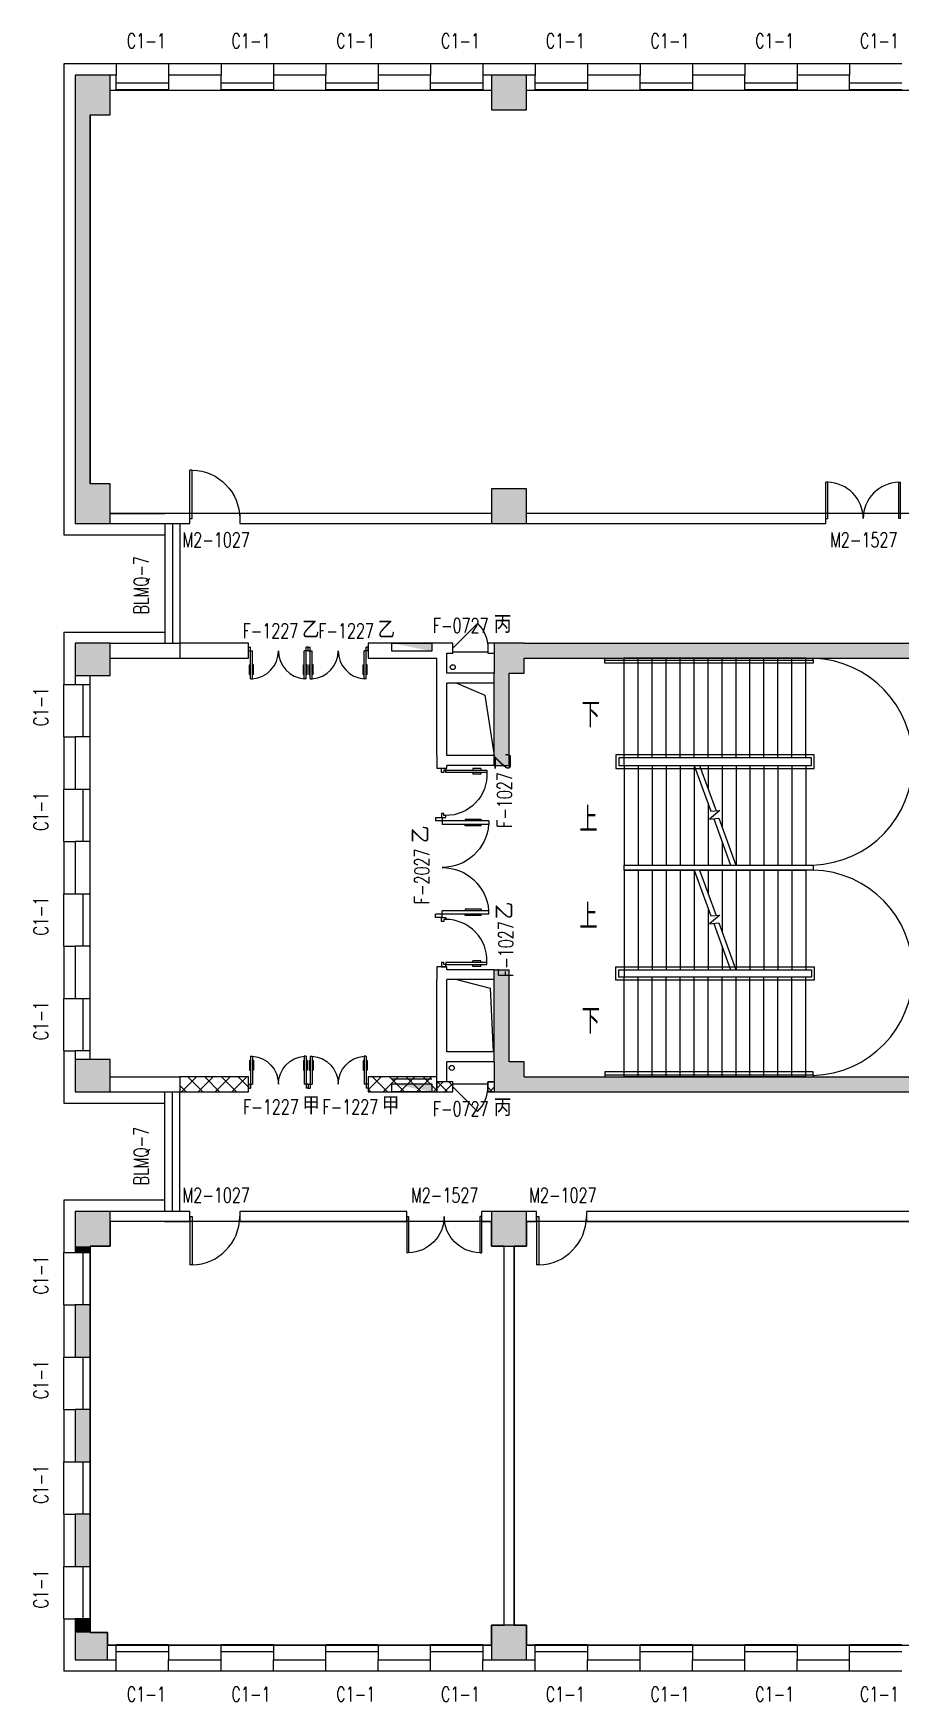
# Model space of a CAD drawing. Extents: x 1616214 to 1692011, y 310267 to 413040.
# Drawn here: x 1616239 to 1633625, y 379567 to 413040 of the extents above; entities that cross this region are included whole.
import ezdxf

# ---------------------------------------------------------------- set-up
doc = ezdxf.new("R2010")
doc.units = 0
doc.header["$LTSCALE"] = 1000
doc.header["$MEASUREMENT"] = 0
for name, color, linetype in [('body', 30, 'Continuous'), ('RM', 4, 'Continuous'), ('消防', 222, 'Continuous')]:
    doc.layers.add(name, color=color, linetype=linetype)
doc.layers.get('0').freeze()
doc.styles.add('_TCH_DIM', font='SIMPLEX', dxfattribs={"bigfont": 'GBCBIG'})
doc.styles.add('_TCH_WINDOW', font='txt.shx', dxfattribs={"height": 3.5, "bigfont": 'hztxt.shx'})

# ---------------------------------------------------------------- blocks, each defined once
blk = doc.blocks.new('cde')
at = {"layer": '消防'}
blk.add_hatch(color=256, dxfattribs=at).paths.add_polyline_path([(-873427, -271674), (-874227, -271674), (-873427, -271834)])
blk.add_lwpolyline([(-874227, -271674), (-873427, -271674), (-873427, -271834), (-874227, -271834)], close=True, dxfattribs=at)
blk = doc.blocks.new('$WINLIB2D$00000004')
for p, q in [((-0.5, 0.5), (0.5, 0.5)), ((-0.5, 0.241), (0.5, 0.241)), ((-0.5, -0.5), (0.5, -0.5))]:
    blk.add_line(p, q)
blk = doc.blocks.new('$DorLib2D$00000001')
for p, q in [((0.45, 0.975), (0.5, 0.975)), ((0.45, 0), (0.45, 0.975)), ((0.5, 0), (0.5, 0.975)), ((0.5, 0), (0.45, 0))]:
    blk.add_line(p, q)
at = {"lineweight": 13}
blk.add_arc((0.475, 0), 0.975, 91.4693, 180, dxfattribs=at)
blk = doc.blocks.new('$DorLib2D$00000002')
for p, q in [((-0.5, 0), (-0.5, 0.4875)), ((-0.475, 0.4875), (-0.5, 0.4875)), ((-0.475, 0), (-0.475, 0.4875)), ((0.475, 0), (0.475, 0.4875)), ((0.475, 0.4875), (0.5, 0.4875)), ((0.5, 0), (0.5, 0.4875)), ((-0.5, 0), (-0.475, 0)), ((0.5, 0), (0.475, 0))]:
    blk.add_line(p, q)
at = {"lineweight": 13}
for centre, start, end in [((-0.4875, 0), 0, 88.53072), ((0.4875, 0), 91.46928, 180)]:
    blk.add_arc(centre, 0.4875, start, end, dxfattribs=at)
blk = doc.blocks.new('$DorLib2D$00000011')
at = {"lineweight": 13}
for p, q in [((-0.483, 0.396), (-0.483, 0.235)), ((-0.417, 0.396), (-0.417, 0.235)), ((0.417, 0.396), (0.417, 0.235)), ((0.483, 0.396), (0.483, 0.235))]:
    blk.add_line(p, q, dxfattribs=at)
for p, q in [((-0.483, 0.396), (-0.467, 0.396)), ((-0.467, 0.471), (-0.467, -0.062)), ((-0.467, 0.471), (-0.433, 0.471)), ((-0.433, 0.471), (-0.433, 0.004)), ((-0.417, 0.396), (-0.433, 0.396)), ((0.417, 0.396), (0.433, 0.396)), ((0.433, 0.471), (0.433, 0.004)), ((0.467, 0.471), (0.433, 0.471)), ((0.467, 0.471), (0.467, -0.062)), ((0.483, 0.396), (0.467, 0.396)), ((-0.483, 0.235), (-0.467, 0.235)), ((-0.417, 0.235), (-0.433, 0.235)), ((0.417, 0.235), (0.433, 0.235)), ((0.483, 0.235), (0.467, 0.235)), ((-0.5, 0.004), (-0.433, 0.004)), ((-0.5, 0.004), (-0.5, -0.062)), ((0.5, 0.004), (0.433, 0.004)), ((0.5, 0.004), (0.5, -0.062)), ((-0.5, -0.062), (-0.467, -0.062)), ((0.5, -0.062), (0.467, -0.062))]:
    blk.add_line(p, q)
for centre, start, end in [((-0.467, 0.004), 0, 85.904), ((0.467, 0.004), 94.096, 180)]:
    blk.add_arc(centre, 0.467, start, end, dxfattribs=at)
blk = doc.blocks.new('$DorLib2D$00000009')
at = {"lineweight": 13}
for p, q in [((0.378, 0.782), (0.378, 0.624)), ((0.489, 0.782), (0.489, 0.624))]:
    blk.add_line(p, q, dxfattribs=at)
for p, q in [((0.413, 0.782), (0.378, 0.782)), ((0.413, 0.905), (0.413, 0.081)), ((0.454, 0.905), (0.413, 0.905)), ((0.454, 0.081), (0.454, 0.905)), ((0.489, 0.782), (0.454, 0.782)), ((0.413, 0.624), (0.378, 0.624)), ((0.489, 0.624), (0.454, 0.624)), ((-0.494, 0.081), (-0.453, 0.081)), ((-0.494, -0.002), (-0.494, 0.081)), ((-0.453, 0.081), (-0.453, 0.039)), ((-0.453, 0.039), (-0.412, 0.039)), ((-0.412, 0.039), (-0.412, -0.002)), ((0.413, 0.081), (0.454, 0.081)), ((0.454, 0.039), (0.413, 0.039)), ((0.413, 0.039), (0.413, -0.002)), ((0.495, 0.081), (0.454, 0.081)), ((0.454, 0.081), (0.454, 0.039)), ((0.495, -0.002), (0.495, 0.081)), ((-0.494, -0.002), (-0.494, -0.002)), ((-0.412, -0.002), (-0.494, -0.002)), ((0.413, -0.002), (0.495, -0.002)), ((0.495, -0.002), (0.495, -0.002))]:
    blk.add_line(p, q)
blk.add_arc((0.372, 0.082), 0.825, 87.134, 180.0717, dxfattribs=at)
blk = doc.blocks.new('$DorLib2D$00000114')
at = {"color": 0}
blk.add_line((0.5, 0), (-0.207, 0.707), dxfattribs=at)
blk.add_arc((0.5, 0), 1, 135, 180, dxfattribs=at)

msp = doc.modelspace()

# ---------------------------------------------------------------- hatches: boundary and pattern name
at = {"layer": 'body'}
for points in [[(1617075, 411403), (1617775, 411403), (1617775, 412203), (1617075, 412203)], [(1625425, 411503), (1626125, 411503), (1626125, 412203), (1625425, 412203)], [(1617075, 404003), (1617375, 404003), (1617375, 411403), (1617075, 411403)], [(1617075, 403203), (1617775, 403203), (1617775, 404003), (1617075, 404003)], [(1625425, 403203), (1626125, 403203), (1626125, 403903), (1625425, 403903)], [(1617075, 400153), (1617775, 400153), (1617775, 400803), (1617075, 400803)], [(1625475, 400203), (1626075, 400203), (1626075, 400803), (1625475, 400803)], [(1626075, 400803), (1626075, 400503), (1633875, 400503), (1633875, 400803)], [(1625775, 400203), (1625475, 400203), (1625475, 398353), (1625775, 398353)], [(1625475, 392403), (1625775, 392403), (1625775, 394253), (1625475, 394253)], [(1617075, 391803), (1617775, 391803), (1617775, 392453), (1617075, 392453)], [(1625475, 391803), (1626075, 391803), (1626075, 392403), (1625475, 392403)], [(1626075, 392103), (1626075, 391803), (1633875, 391803), (1633875, 392103)], [(1617075, 388703), (1617775, 388703), (1617775, 389403), (1617075, 389403)], [(1625425, 388703), (1626125, 388703), (1626125, 389403), (1625425, 389403)], [(1617375, 388703), (1617075, 388703), (1617075, 388578), (1617375, 388578)], [(1617075, 387528), (1617075, 386478), (1617375, 386478), (1617375, 387528)], [(1617075, 385428), (1617075, 384378), (1617375, 384378), (1617375, 385428)], [(1617075, 383328), (1617075, 382278), (1617375, 382278), (1617375, 383328)], [(1617075, 380953), (1617375, 380953), (1617375, 381228), (1617075, 381228)], [(1617075, 380403), (1617725, 380403), (1617725, 380953), (1617075, 380953)], [(1625425, 380403), (1626125, 380403), (1626125, 381103), (1625425, 381103)]]:
    msp.add_hatch(color=256, dxfattribs=at).paths.add_polyline_path(points)
h = msp.add_hatch(dxfattribs=at)
h.set_pattern_fill('ANSI37', color=256, scale=150, style=0)
h.set_pattern_definition([(45, (618235.35, -54526.44), (-168.3798, 168.3798), []), (135, (618235.35, -54526.44), (-168.3798, -168.3798), [])])
h.paths.add_polyline_path([(1620550, 392103), (1619175, 392103), (1619175, 391803), (1620550, 391803)])
h.paths.add_polyline_path([(1624325, 392103), (1622950, 392103), (1622950, 391803), (1624325, 391803)])

# ---------------------------------------------------------------- linework, layer by layer
for p, q in [((1617900, 412428), (1616850, 412428)), ((1616850, 412428), (1616850, 402978)), ((1617900, 412428), (1617900, 412203)), ((1620000, 412428), (1618950, 412428)), ((1618950, 412428), (1618950, 412203)), ((1620000, 412428), (1620000, 412203)), ((1622100, 412428), (1621050, 412428)), ((1621050, 412428), (1621050, 412203)), ((1622100, 412428), (1622100, 412203)), ((1624200, 412428), (1623150, 412428)), ((1623150, 412428), (1623150, 412203)), ((1624200, 412428), (1624200, 412203)), ((1625775, 412428), (1625250, 412428)), ((1625250, 412428), (1625250, 412203)), ((1626300, 412428), (1625775, 412428)), ((1626300, 412428), (1626300, 412203)), ((1628400, 412428), (1627350, 412428)), ((1627350, 412428), (1627350, 412203)), ((1628400, 412428), (1628400, 412203)), ((1630500, 412428), (1629450, 412428)), ((1629450, 412428), (1629450, 412203)), ((1630500, 412428), (1630500, 412203)), ((1632600, 412428), (1631550, 412428)), ((1631550, 412428), (1631550, 412203)), ((1632600, 412428), (1632600, 412203)), ((1617775, 412203), (1617075, 412203)), ((1617075, 412203), (1617075, 411403)), ((1617900, 412203), (1617775, 412203)), ((1617775, 411403), (1617775, 412203)), ((1617900, 411903), (1617900, 412203)), ((1620000, 412203), (1618950, 412203)), ((1618950, 412203), (1618950, 411903)), ((1620000, 411903), (1620000, 412203)), ((1622100, 412203), (1621050, 412203)), ((1621050, 412203), (1621050, 411903)), ((1622100, 411903), (1622100, 412203)), ((1624200, 412203), (1623150, 412203)), ((1623150, 412203), (1623150, 411903)), ((1624200, 411903), (1624200, 412203)), ((1625425, 412203), (1625250, 412203)), ((1625250, 412203), (1625250, 411903)), ((1626125, 412203), (1625425, 412203)), ((1625425, 412203), (1625425, 411503)), ((1626300, 412203), (1626125, 412203)), ((1626125, 411503), (1626125, 412203)), ((1626300, 411903), (1626300, 412203)), ((1628400, 412203), (1627350, 412203)), ((1627350, 412203), (1627350, 411903)), ((1628400, 411903), (1628400, 412203)), ((1630500, 412203), (1629450, 412203)), ((1629450, 412203), (1629450, 411903)), ((1630500, 411903), (1630500, 412203)), ((1632600, 412203), (1631550, 412203)), ((1631550, 412203), (1631550, 411903)), ((1632600, 411903), (1632600, 412203)), ((1617775, 411903), (1617900, 411903)), ((1618950, 411903), (1620000, 411903)), ((1621050, 411903), (1622100, 411903)), ((1623150, 411903), (1624200, 411903)), ((1625250, 411903), (1625425, 411903)), ((1626125, 411903), (1626300, 411903)), ((1627350, 411903), (1628400, 411903)), ((1629450, 411903), (1630500, 411903)), ((1631550, 411903), (1632600, 411903)), ((1617075, 411403), (1617075, 404003)), ((1617375, 411403), (1617375, 404003)), ((1617375, 411403), (1617775, 411403)), ((1625425, 411503), (1626125, 411503)), ((1617075, 404003), (1617075, 403203)), ((1617775, 404003), (1617375, 404003)), ((1617775, 403203), (1617775, 404003)), ((1626125, 403903), (1625425, 403903)), ((1625425, 403903), (1625425, 403203)), ((1626125, 403203), (1626125, 403903)), ((1617775, 403403), (1618875, 403403)), ((1619375, 403403), (1618875, 403403)), ((1619375, 403203), (1619375, 403403)), ((1625425, 403403), (1620375, 403403)), ((1620375, 403403), (1620375, 403203)), ((1632125, 403403), (1626125, 403403)), ((1632125, 403203), (1632125, 403403)), ((1617075, 403203), (1617775, 403203)), ((1617775, 403203), (1618875, 403203)), ((1618875, 403203), (1618875, 400803)), ((1618875, 403203), (1619375, 403203)), ((1619025, 403203), (1619025, 400803)), ((1619175, 403203), (1619175, 400803)), ((1620375, 403203), (1625425, 403203)), ((1625425, 403203), (1626125, 403203)), ((1626125, 403203), (1632125, 403203)), ((1616850, 402978), (1618875, 402978)), ((1616850, 401028), (1616850, 399978)), ((1616850, 401028), (1618875, 401028)), ((1617775, 400803), (1617075, 400803)), ((1617075, 400803), (1617075, 400153)), ((1617775, 400803), (1619175, 400803)), ((1617775, 400153), (1617775, 400803)), ((1619175, 400803), (1619175, 400503)), ((1620550, 400803), (1619175, 400803)), ((1619175, 400803), (1619175, 400503)), ((1620550, 400503), (1620550, 400803)), ((1624425, 400803), (1622950, 400803)), ((1622950, 400803), (1622950, 400503)), ((1624650, 400803), (1624425, 400803)), ((1624650, 400603), (1624650, 400803)), ((1625475, 400803), (1625350, 400803)), ((1625350, 400803), (1625350, 400603)), ((1626075, 400803), (1625475, 400803)), ((1625475, 400803), (1625475, 400203)), ((1626075, 400803), (1633875, 400803)), ((1617775, 400503), (1619175, 400503)), ((1619175, 400503), (1620550, 400503)), ((1622950, 400503), (1624325, 400503)), ((1624325, 400203), (1624325, 400503)), ((1624525, 400603), (1624650, 400603)), ((1624525, 400203), (1624525, 400603)), ((1624650, 400633), (1625350, 400633)), ((1625350, 400603), (1625475, 400603)), ((1626075, 400503), (1633875, 400503)), ((1626075, 400203), (1626075, 400503)), ((1627875, 400503), (1633875, 400503)), ((1627875, 400503), (1633875, 400503)), ((1631725, 400503), (1628085, 400503)), ((1628085, 398503), (1628085, 400503)), ((1628365, 398503), (1628365, 400503)), ((1628645, 398503), (1628645, 400503)), ((1628925, 398503), (1628925, 400503)), ((1629205, 398503), (1629205, 400503)), ((1629485, 398503), (1629485, 400503)), ((1629765, 398503), (1629765, 400503)), ((1630045, 398503), (1630045, 400503)), ((1630325, 398503), (1630325, 400503)), ((1630605, 398503), (1630605, 400503)), ((1630885, 398503), (1630885, 400503)), ((1631165, 398503), (1631165, 400503)), ((1631445, 398503), (1631445, 400503)), ((1631725, 398503), (1631725, 400503)), ((1617075, 400153), (1617075, 399978)), ((1617075, 400153), (1617775, 400153)), ((1617375, 399978), (1617375, 400153)), ((1624325, 398553), (1624325, 400203)), ((1625475, 400203), (1624525, 400203)), ((1625475, 400003), (1624525, 400003)), ((1624525, 398553), (1624525, 400003)), ((1625475, 398353), (1625475, 400203)), ((1625775, 398353), (1625775, 400203)), ((1625775, 400203), (1626075, 400203)), ((1616850, 399978), (1617075, 399978)), ((1617075, 399978), (1617375, 399978)), ((1616850, 398928), (1616850, 397878)), ((1616850, 398928), (1617075, 398928)), ((1617075, 398928), (1617075, 397878)), ((1617375, 398928), (1617075, 398928)), ((1617375, 397878), (1617375, 398928)), ((1624325, 398553), (1624325, 398299)), ((1625475, 398553), (1624525, 398553)), ((1625475, 398353), (1624525, 398353)), ((1624525, 398299), (1624525, 398353)), ((1625475, 398353), (1625775, 398353)), ((1627915, 398563), (1627915, 398293)), ((1631895, 398563), (1627915, 398563)), ((1627975, 398503), (1627975, 398353)), ((1631835, 398503), (1627975, 398503)), ((1627975, 398353), (1631835, 398353)), ((1628085, 398353), (1628085, 398503)), ((1631725, 398503), (1628085, 398503)), ((1628085, 398353), (1629488, 398353)), ((1628085, 398353), (1628085, 396353)), ((1628365, 398353), (1628365, 396353)), ((1628645, 398353), (1628645, 396353)), ((1628925, 398353), (1628925, 396353)), ((1629205, 398353), (1629205, 396353)), ((1629485, 398353), (1629485, 396353)), ((1629488, 398353), (1629822, 397433)), ((1629594, 398353), (1631725, 398353)), ((1629594, 398353), (1629926, 397442)), ((1629765, 398353), (1629765, 397884)), ((1630045, 398353), (1630045, 397115)), ((1630325, 398353), (1630325, 396353)), ((1630605, 398353), (1630605, 396353)), ((1630885, 398353), (1630885, 396353)), ((1631165, 398353), (1631165, 396353)), ((1631445, 398353), (1631445, 396353)), ((1631725, 398353), (1631725, 396353)), ((1631835, 398353), (1631835, 398503)), ((1631895, 398293), (1631895, 398563)), ((1624325, 398299), (1624525, 398299)), ((1627915, 398293), (1631895, 398293)), ((1616850, 397878), (1617075, 397878)), ((1617075, 397878), (1617375, 397878)), ((1629765, 397592), (1629765, 396353)), ((1630000, 397449), (1629794, 397276)), ((1629822, 397433), (1630000, 397449)), ((1629794, 397276), (1629980, 397292)), ((1629877, 397283), (1630216, 396353)), ((1629980, 397292), (1630322, 396353)), ((1616850, 396828), (1616850, 395778)), ((1616850, 396828), (1617075, 396828)), ((1617075, 396828), (1617075, 395778)), ((1617375, 396828), (1617075, 396828)), ((1617375, 395778), (1617375, 396828)), ((1630045, 396823), (1630045, 396353)), ((1628085, 396353), (1630216, 396353)), ((1630322, 396353), (1631725, 396353)), ((1628085, 396253), (1629488, 396253)), ((1628085, 396253), (1628085, 394253)), ((1628365, 396253), (1628365, 394253)), ((1628645, 396253), (1628645, 394253)), ((1628925, 396253), (1628925, 394253)), ((1629205, 396253), (1629205, 394253)), ((1629485, 396253), (1629485, 394253)), ((1629488, 396253), (1629822, 395333)), ((1629594, 396253), (1631725, 396253)), ((1629594, 396253), (1629926, 395342)), ((1629765, 396253), (1629765, 395784)), ((1630045, 396253), (1630045, 395015)), ((1630325, 396253), (1630325, 394253)), ((1630605, 396253), (1630605, 394253)), ((1630885, 396253), (1630885, 394253)), ((1631165, 396253), (1631165, 394253)), ((1631445, 396253), (1631445, 394253)), ((1631725, 396253), (1631725, 394253)), ((1616850, 395778), (1617075, 395778)), ((1617075, 395778), (1617375, 395778)), ((1629765, 395492), (1629765, 394253)), ((1630000, 395349), (1629794, 395176)), ((1629822, 395333), (1630000, 395349)), ((1629794, 395176), (1629980, 395192)), ((1629877, 395183), (1630216, 394253)), ((1629980, 395192), (1630322, 394253)), ((1616850, 394728), (1616850, 393678)), ((1616850, 394728), (1617075, 394728)), ((1617075, 394728), (1617075, 393678)), ((1617375, 394728), (1617075, 394728)), ((1617375, 393678), (1617375, 394728)), ((1630045, 394723), (1630045, 394253)), ((1624525, 394308), (1624325, 394308)), ((1624325, 394308), (1624325, 394053)), ((1624525, 394253), (1624525, 394308)), ((1627915, 394043), (1627915, 394313)), ((1627915, 394313), (1631895, 394313)), ((1631895, 394313), (1631895, 394043)), ((1624325, 392403), (1624325, 394053)), ((1625475, 394253), (1624525, 394253)), ((1625475, 394053), (1624525, 394053)), ((1624525, 392603), (1624525, 394053)), ((1625475, 392403), (1625475, 394253)), ((1625475, 394253), (1625775, 394253)), ((1625775, 392403), (1625775, 394253)), ((1631895, 394043), (1627915, 394043)), ((1627975, 394103), (1627975, 394253)), ((1627975, 394253), (1631835, 394253)), ((1631835, 394103), (1627975, 394103)), ((1628085, 394253), (1628085, 394103)), ((1628085, 394253), (1630216, 394253)), ((1631725, 394103), (1628085, 394103)), ((1628085, 392103), (1628085, 394103)), ((1628365, 392103), (1628365, 394103)), ((1628645, 392103), (1628645, 394103)), ((1628925, 392103), (1628925, 394103)), ((1629205, 392103), (1629205, 394103)), ((1629485, 392103), (1629485, 394103)), ((1629765, 392103), (1629765, 394103)), ((1630045, 392103), (1630045, 394103)), ((1630322, 394253), (1631725, 394253)), ((1630325, 392103), (1630325, 394103)), ((1630605, 392103), (1630605, 394103)), ((1630885, 392103), (1630885, 394103)), ((1631165, 392103), (1631165, 394103)), ((1631445, 392103), (1631445, 394103)), ((1631725, 392103), (1631725, 394103)), ((1631835, 394253), (1631835, 394103)), ((1616850, 393678), (1617075, 393678)), ((1617075, 393678), (1617375, 393678)), ((1616850, 392628), (1616850, 391578)), ((1616850, 392628), (1617075, 392628)), ((1617375, 392628), (1617075, 392628)), ((1617075, 392628), (1617075, 392453)), ((1617775, 392453), (1617075, 392453)), ((1617075, 392453), (1617075, 391803)), ((1617375, 392453), (1617375, 392628)), ((1617775, 391803), (1617775, 392453)), ((1624325, 391803), (1624325, 392403)), ((1625475, 392603), (1624525, 392603)), ((1624525, 392003), (1624525, 392403)), ((1625475, 392403), (1624525, 392403)), ((1625475, 392403), (1625475, 391803)), ((1626075, 392403), (1625775, 392403)), ((1626075, 392103), (1626075, 392403)), ((1617775, 392103), (1619175, 392103)), ((1619175, 392103), (1619175, 391803)), ((1620550, 392103), (1619175, 392103)), ((1619175, 392103), (1619175, 391803)), ((1620550, 391803), (1620550, 392103)), ((1624325, 392103), (1622950, 392103)), ((1622950, 392103), (1622950, 391803)), ((1624325, 391803), (1624325, 392103)), ((1624325, 391871), (1624457, 392003)), ((1624541, 391803), (1624341, 392003)), ((1624481, 391803), (1624650, 391972)), ((1624650, 392003), (1624525, 392003)), ((1624650, 391919), (1624566, 392003)), ((1624650, 391803), (1624650, 392003)), ((1624650, 391965), (1625350, 391965)), ((1625350, 391998), (1625355, 392003)), ((1625475, 392003), (1625350, 392003)), ((1625350, 392003), (1625350, 391803)), ((1625475, 391992), (1625464, 392003)), ((1626075, 392103), (1633875, 392103)), ((1627875, 392103), (1633875, 392103)), ((1627875, 392103), (1633875, 392103)), ((1631725, 392103), (1628085, 392103)), ((1617075, 391803), (1617775, 391803)), ((1617775, 391803), (1619175, 391803)), ((1618875, 389403), (1618875, 391803)), ((1619025, 389403), (1619025, 391803)), ((1619175, 389403), (1619175, 391803)), ((1619175, 391803), (1620550, 391803)), ((1622950, 391803), (1624325, 391803)), ((1624325, 391803), (1624650, 391803)), ((1625439, 391803), (1625350, 391893)), ((1625350, 391803), (1625475, 391803)), ((1625380, 391803), (1625475, 391899)), ((1625475, 391803), (1626075, 391803)), ((1626075, 391803), (1633875, 391803)), ((1616850, 391578), (1618875, 391578)), ((1616850, 389628), (1616850, 388578)), ((1618875, 389628), (1616850, 389628)), ((1617775, 389403), (1617075, 389403)), ((1617075, 389403), (1617075, 388703)), ((1618875, 389403), (1617775, 389403)), ((1617775, 388703), (1617775, 389403)), ((1619375, 389403), (1618875, 389403)), ((1619375, 389203), (1619375, 389403)), ((1623724, 389403), (1620375, 389403)), ((1620375, 389403), (1620375, 389203)), ((1623724, 389203), (1623724, 389403)), ((1625425, 389403), (1625224, 389403)), ((1625224, 389403), (1625224, 389203)), ((1626125, 389403), (1625425, 389403)), ((1625425, 389403), (1625425, 388703)), ((1626325, 389403), (1626125, 389403)), ((1626125, 388703), (1626125, 389403)), ((1626325, 389203), (1626325, 389403)), ((1633825, 389403), (1627325, 389403)), ((1627325, 389403), (1627325, 389203)), ((1618875, 389203), (1617775, 389203)), ((1618875, 389203), (1619375, 389203)), ((1620375, 389203), (1623724, 389203)), ((1625224, 389203), (1625425, 389203)), ((1626125, 389203), (1626325, 389203)), ((1627325, 389203), (1633825, 389203)), ((1617075, 388703), (1617075, 388578)), ((1617375, 388578), (1617375, 388703)), ((1617375, 388703), (1617775, 388703)), ((1625425, 388703), (1626125, 388703)), ((1625675, 381103), (1625675, 388703)), ((1625875, 381103), (1625875, 388703)), ((1616850, 388578), (1617075, 388578)), ((1617075, 388578), (1617375, 388578)), ((1616850, 387528), (1616850, 386478)), ((1616850, 387528), (1617075, 387528)), ((1617075, 387528), (1617075, 386478)), ((1617375, 387528), (1617075, 387528)), ((1617375, 386478), (1617375, 387528)), ((1616850, 386478), (1617075, 386478)), ((1617075, 386478), (1617375, 386478)), ((1616850, 385428), (1616850, 384378)), ((1616850, 385428), (1617075, 385428)), ((1617075, 385428), (1617075, 384378)), ((1617375, 385428), (1617075, 385428)), ((1617375, 384378), (1617375, 385428)), ((1616850, 384378), (1617075, 384378)), ((1617075, 384378), (1617375, 384378)), ((1616850, 383328), (1616850, 382278)), ((1616850, 383328), (1617075, 383328)), ((1617075, 383328), (1617075, 382278)), ((1617375, 383328), (1617075, 383328)), ((1617375, 382278), (1617375, 383328)), ((1616850, 382278), (1617075, 382278)), ((1617075, 382278), (1617375, 382278)), ((1616850, 381228), (1616850, 380178)), ((1616850, 381228), (1617075, 381228)), ((1617375, 381228), (1617075, 381228)), ((1617075, 381228), (1617075, 380953)), ((1617075, 380953), (1617075, 380403)), ((1617375, 380953), (1617375, 381228)), ((1617725, 380953), (1617375, 380953)), ((1617725, 380403), (1617725, 380953)), ((1626125, 381103), (1625425, 381103)), ((1625425, 381103), (1625425, 380403)), ((1626125, 380403), (1626125, 381103)), ((1617900, 380703), (1617725, 380703)), ((1617900, 380403), (1617900, 380703)), ((1620000, 380703), (1618950, 380703)), ((1618950, 380703), (1618950, 380403)), ((1620000, 380403), (1620000, 380703)), ((1622100, 380703), (1621050, 380703)), ((1621050, 380703), (1621050, 380403)), ((1622100, 380403), (1622100, 380703)), ((1624200, 380703), (1623150, 380703)), ((1623150, 380703), (1623150, 380403)), ((1624200, 380403), (1624200, 380703)), ((1625425, 380703), (1625250, 380703)), ((1625250, 380703), (1625250, 380403)), ((1626300, 380703), (1626125, 380703)), ((1626300, 380403), (1626300, 380703)), ((1628400, 380703), (1627350, 380703)), ((1627350, 380703), (1627350, 380403)), ((1628400, 380403), (1628400, 380703)), ((1630500, 380703), (1629450, 380703)), ((1629450, 380703), (1629450, 380403)), ((1630500, 380403), (1630500, 380703)), ((1632600, 380703), (1631550, 380703)), ((1631550, 380703), (1631550, 380403)), ((1632600, 380403), (1632600, 380703)), ((1617075, 380403), (1617725, 380403)), ((1617725, 380403), (1617900, 380403)), ((1617900, 380178), (1617900, 380403)), ((1618950, 380403), (1620000, 380403)), ((1618950, 380178), (1618950, 380403)), ((1620000, 380178), (1620000, 380403)), ((1621050, 380403), (1622100, 380403)), ((1621050, 380178), (1621050, 380403)), ((1622100, 380178), (1622100, 380403)), ((1623150, 380403), (1624200, 380403)), ((1623150, 380178), (1623150, 380403)), ((1624200, 380178), (1624200, 380403)), ((1625250, 380403), (1625425, 380403)), ((1625250, 380178), (1625250, 380403)), ((1625425, 380403), (1626125, 380403)), ((1626125, 380403), (1626300, 380403)), ((1626300, 380178), (1626300, 380403)), ((1627350, 380403), (1628400, 380403)), ((1627350, 380178), (1627350, 380403)), ((1628400, 380178), (1628400, 380403)), ((1629450, 380403), (1630500, 380403)), ((1629450, 380178), (1629450, 380403)), ((1630500, 380178), (1630500, 380403)), ((1631550, 380403), (1632600, 380403)), ((1631550, 380178), (1631550, 380403)), ((1632600, 380178), (1632600, 380403)), ((1617900, 380178), (1616850, 380178)), ((1620000, 380178), (1618950, 380178)), ((1622100, 380178), (1621050, 380178)), ((1624200, 380178), (1623150, 380178)), ((1625775, 380178), (1625250, 380178)), ((1626300, 380178), (1625775, 380178)), ((1628400, 380178), (1627350, 380178)), ((1630500, 380178), (1629450, 380178)), ((1632600, 380178), (1631550, 380178))]:
    msp.add_line(p, q, dxfattribs=at)
for points in [[(1627695, 400463), (1627695, 400503)], [(1631872, 400463), (1631872, 400503)], [(1624725, 400003), (1625286, 399762), (1625475, 398553)], [(1624725, 394053), (1625395, 393885), (1625458, 392603)], [(1627695, 392143), (1627695, 392103)], [(1631872, 392143), (1631872, 392103)]]:
    msp.add_lwpolyline(points, dxfattribs=at)
for points in [[(1627805, 400403), (1627695, 400403), (1627695, 400463), (1631872, 400463), (1631872, 400403)], [(1628085, 396353), (1631875, 396353), (1631875, 396253), (1628085, 396253)], [(1620550, 392103), (1619175, 392103), (1619175, 391803), (1620550, 391803)], [(1624325, 392103), (1622950, 392103), (1622950, 391803), (1624325, 391803)], [(1624650, 392003), (1624325, 392003), (1624325, 391803), (1624650, 391803)], [(1625350, 392003), (1625475, 392003), (1625475, 391803), (1625350, 391803)], [(1627805, 392203), (1627695, 392203), (1627695, 392143), (1631872, 392143), (1631872, 392203)]]:
    msp.add_lwpolyline(points, close=True, dxfattribs=at)
for centre, radius, start, end in [((1631799, 398428), 2076, 272.0877, 87.9123), ((1631813, 394192), 2062, 271.724, 88.276)]:
    msp.add_arc(centre, radius, start, end, dxfattribs=at)
at = {"layer": 'RM'}
for points in [[(1617375, 411403), (1617775, 411403), (1617775, 411903), (1625425, 411903), (1625425, 411503), (1626125, 411503), (1626125, 411903), (1633825, 411903), (1633825, 411503), (1634075, 411503), (1634075, 403903), (1633825, 403903), (1633825, 403403), (1627992, 403403), (1626125, 403403), (1626125, 403903), (1625425, 403903), (1625425, 403403), (1623558, 403403), (1617775, 403403), (1617775, 404003), (1617375, 404003)], [(1617375, 388703), (1617375, 380953), (1617725, 380953), (1617725, 380703), (1621275, 380703), (1621875, 380703), (1625425, 380703), (1625425, 381103), (1625675, 381103), (1625675, 388703), (1625425, 388703), (1625425, 389203), (1617775, 389203), (1617775, 388703)], [(1625875, 381103), (1626125, 381103), (1626125, 380703), (1633825, 380703), (1633825, 381103), (1634525, 381103), (1634525, 380703), (1642225, 380703), (1642225, 381103), (1642475, 381103), (1642475, 388703), (1642225, 388703), (1642225, 389203), (1634525, 389203), (1634525, 388703), (1633825, 388703), (1633825, 389203), (1626125, 389203), (1626125, 388703), (1625875, 388703)]]:
    msp.add_lwpolyline(points, close=True, dxfattribs=at)
at = {"layer": '消防'}
msp.add_line((1623425, 392063), (1624225, 392063), dxfattribs=at)
at = {"layer": '消防', "linetype": 'Continuous'}
for centre in [(1624645, 400323), (1624625, 392283)]:
    msp.add_circle(centre, 50, dxfattribs=at)

# ---------------------------------------------------------------- block references
at = {"layer": 'body'}
ref = msp.add_blockref('$WINLIB2D$00000004', (1618425, 412166), dxfattribs=dict(at, xscale=1050, yscale=525, zscale=1050, rotation=180))
ref.add_attrib('A', 'C1-1', (1618110, 412742), dxfattribs={"height": 297.5, "style": '_TCH_WINDOW', "width": 0.705882})
ref = msp.add_blockref('$WINLIB2D$00000004', (1620525, 412166), dxfattribs=dict(at, xscale=1050, yscale=525, zscale=1050, rotation=180))
ref.add_attrib('A', 'C1-1', (1620210, 412742), dxfattribs={"height": 297.5, "style": '_TCH_WINDOW', "width": 0.705882})
ref = msp.add_blockref('$WINLIB2D$00000004', (1622625, 412166), dxfattribs=dict(at, xscale=1050, yscale=525, zscale=1050, rotation=180))
ref.add_attrib('A', 'C1-1', (1622310, 412742), dxfattribs={"height": 297.5, "style": '_TCH_WINDOW', "width": 0.705882})
ref = msp.add_blockref('$WINLIB2D$00000004', (1624725, 412166), dxfattribs=dict(at, xscale=1050, yscale=525, zscale=1050, rotation=180))
ref.add_attrib('A', 'C1-1', (1624410, 412742), dxfattribs={"height": 297.5, "style": '_TCH_WINDOW', "width": 0.705882})
ref = msp.add_blockref('$WINLIB2D$00000004', (1626825, 412166), dxfattribs=dict(at, xscale=1050, yscale=525, zscale=1050, rotation=180))
ref.add_attrib('A', 'C1-1', (1626510, 412742), dxfattribs={"height": 297.5, "style": '_TCH_WINDOW', "width": 0.705882})
ref = msp.add_blockref('$WINLIB2D$00000004', (1628925, 412166), dxfattribs=dict(at, xscale=1050, yscale=525, zscale=1050, rotation=180))
ref.add_attrib('A', 'C1-1', (1628610, 412742), dxfattribs={"height": 297.5, "style": '_TCH_WINDOW', "width": 0.705882})
ref = msp.add_blockref('$WINLIB2D$00000004', (1631025, 412166), dxfattribs=dict(at, xscale=1050, yscale=525, zscale=1050, rotation=180))
ref.add_attrib('A', 'C1-1', (1630710, 412742), dxfattribs={"height": 297.5, "style": '_TCH_WINDOW', "width": 0.705882})
ref = msp.add_blockref('$WINLIB2D$00000004', (1633125, 412166), dxfattribs=dict(at, xscale=1050, yscale=525, zscale=1050, rotation=180))
ref.add_attrib('A', 'C1-1', (1632810, 412742), dxfattribs={"height": 297.5, "style": '_TCH_WINDOW', "width": 0.705882})
ref = msp.add_blockref('$DorLib2D$00000001', (1619875, 403303), dxfattribs=dict(at, xscale=-1000, yscale=1000, zscale=-1000))
ref.add_attrib('A', 'M2-1027', (1619227, 402730), dxfattribs={"height": 297.5, "style": '_TCH_WINDOW', "width": 0.705882})
ref = msp.add_blockref('$DorLib2D$00000002', (1632875, 403303), dxfattribs=dict(at, xscale=1500, yscale=1500, zscale=1500))
ref.add_attrib('A', 'M2-1527', (1632210, 402730), dxfattribs={"height": 297.5, "style": '_TCH_WINDOW', "width": 0.705882})
for name, p, xscale, yscale, zscale, rotation in [('$DorLib2D$00000114', (1625000, 400703), 700, -700, 700, 179.9999999976798), ('$DorLib2D$00000011', (1621150, 400653), 1200, 1200, 1200, 179.9999999943402), ('$DorLib2D$00000011', (1622350, 400653), 1200, 1200, 1200, 179.9999999943402), ('$DorLib2D$00000009', (1624425, 397799), 1000, -1000, 1000, 89.99999999999703), ('$DorLib2D$00000011', (1624425, 396303), 2000, -2000, 2000, 89.99999999999703), ('$DorLib2D$00000009', (1624425, 394808), -1000, -1000, -1000, 89.99999999999706), ('$DorLib2D$00000011', (1621150, 391953), 1200, -1200, 1200, 180.0000000049553), ('$DorLib2D$00000011', (1622350, 391953), 1200, -1200, 1200, 180.0000000049553), ('$DorLib2D$00000114', (1625000, 391903), 700, 700, 700, 180.0000000000047)]:
    msp.add_blockref(name, p, dxfattribs=dict(at, xscale=xscale, yscale=yscale, zscale=zscale, rotation=rotation))
ref = msp.add_blockref('$WINLIB2D$00000004', (1617112, 399453), dxfattribs=dict(at, xscale=-1050, yscale=525, zscale=-1050, rotation=270))
ref.add_attrib('A', 'C1-1', (1616536, 399138), dxfattribs={"height": 297.5, "rotation": 90, "style": '_TCH_WINDOW', "width": 0.705882})
ref = msp.add_blockref('$WINLIB2D$00000004', (1617112, 397353), dxfattribs=dict(at, xscale=-1050, yscale=525, zscale=-1050, rotation=270))
ref.add_attrib('A', 'C1-1', (1616536, 397038), dxfattribs={"height": 297.5, "rotation": 90, "style": '_TCH_WINDOW', "width": 0.705882})
ref = msp.add_blockref('$WINLIB2D$00000004', (1617112, 395253), dxfattribs=dict(at, xscale=-1050, yscale=525, zscale=-1050, rotation=270))
ref.add_attrib('A', 'C1-1', (1616536, 394938), dxfattribs={"height": 297.5, "rotation": 90, "style": '_TCH_WINDOW', "width": 0.705882})
ref = msp.add_blockref('$WINLIB2D$00000004', (1617112, 393153), dxfattribs=dict(at, xscale=-1050, yscale=525, zscale=-1050, rotation=270))
ref.add_attrib('A', 'C1-1', (1616536, 392838), dxfattribs={"height": 297.5, "rotation": 90, "style": '_TCH_WINDOW', "width": 0.705882})
ref = msp.add_blockref('$DorLib2D$00000001', (1619875, 389303), dxfattribs=dict(at, xscale=1000, yscale=1000, zscale=1000, rotation=180))
ref.add_attrib('A', 'M2-1027', (1619227, 389580), dxfattribs={"height": 297.5, "style": '_TCH_WINDOW', "width": 0.705882})
ref = msp.add_blockref('$DorLib2D$00000002', (1624474, 389303), dxfattribs=dict(at, xscale=-1500, yscale=1500, zscale=-1500, rotation=180))
ref.add_attrib('A', 'M2-1527', (1623809, 389579), dxfattribs={"height": 297.5, "style": '_TCH_WINDOW', "width": 0.705882})
ref = msp.add_blockref('$DorLib2D$00000001', (1626825, 389303), dxfattribs=dict(at, xscale=1000, yscale=1000, zscale=1000, rotation=180))
ref.add_attrib('A', 'M2-1027', (1626178, 389579), dxfattribs={"height": 297.5, "style": '_TCH_WINDOW', "width": 0.705882})
ref = msp.add_blockref('$WINLIB2D$00000004', (1617112, 388053), dxfattribs=dict(at, xscale=-1050, yscale=525, zscale=-1050, rotation=270))
ref.add_attrib('A', 'C1-1', (1616536, 387738), dxfattribs={"height": 297.5, "rotation": 90, "style": '_TCH_WINDOW', "width": 0.705882})
ref = msp.add_blockref('$WINLIB2D$00000004', (1617112, 385953), dxfattribs=dict(at, xscale=-1050, yscale=525, zscale=-1050, rotation=270))
ref.add_attrib('A', 'C1-1', (1616536, 385638), dxfattribs={"height": 297.5, "rotation": 90, "style": '_TCH_WINDOW', "width": 0.705882})
ref = msp.add_blockref('$WINLIB2D$00000004', (1617112, 383853), dxfattribs=dict(at, xscale=-1050, yscale=525, zscale=-1050, rotation=270))
ref.add_attrib('A', 'C1-1', (1616536, 383538), dxfattribs={"height": 297.5, "rotation": 90, "style": '_TCH_WINDOW', "width": 0.705882})
ref = msp.add_blockref('$WINLIB2D$00000004', (1617112, 381753), dxfattribs=dict(at, xscale=-1050, yscale=525, zscale=-1050, rotation=270))
ref.add_attrib('A', 'C1-1', (1616536, 381438), dxfattribs={"height": 297.5, "rotation": 90, "style": '_TCH_WINDOW', "width": 0.705882})
ref = msp.add_blockref('$WINLIB2D$00000004', (1618425, 380441), dxfattribs=dict(at, xscale=1050, yscale=-525, zscale=1050, rotation=180))
ref.add_attrib('A', 'C1-1', (1618110, 379567), dxfattribs={"height": 297.5, "style": '_TCH_WINDOW', "width": 0.705882})
ref = msp.add_blockref('$WINLIB2D$00000004', (1620525, 380441), dxfattribs=dict(at, xscale=1050, yscale=-525, zscale=1050, rotation=180))
ref.add_attrib('A', 'C1-1', (1620210, 379567), dxfattribs={"height": 297.5, "style": '_TCH_WINDOW', "width": 0.705882})
ref = msp.add_blockref('$WINLIB2D$00000004', (1622625, 380441), dxfattribs=dict(at, xscale=1050, yscale=-525, zscale=1050, rotation=180))
ref.add_attrib('A', 'C1-1', (1622310, 379567), dxfattribs={"height": 297.5, "style": '_TCH_WINDOW', "width": 0.705882})
ref = msp.add_blockref('$WINLIB2D$00000004', (1624725, 380441), dxfattribs=dict(at, xscale=1050, yscale=-525, zscale=1050, rotation=180))
ref.add_attrib('A', 'C1-1', (1624410, 379567), dxfattribs={"height": 297.5, "style": '_TCH_WINDOW', "width": 0.705882})
ref = msp.add_blockref('$WINLIB2D$00000004', (1626825, 380441), dxfattribs=dict(at, xscale=1050, yscale=-525, zscale=1050, rotation=180))
ref.add_attrib('A', 'C1-1', (1626510, 379567), dxfattribs={"height": 297.5, "style": '_TCH_WINDOW', "width": 0.705882})
ref = msp.add_blockref('$WINLIB2D$00000004', (1628925, 380441), dxfattribs=dict(at, xscale=1050, yscale=-525, zscale=1050, rotation=180))
ref.add_attrib('A', 'C1-1', (1628610, 379567), dxfattribs={"height": 297.5, "style": '_TCH_WINDOW', "width": 0.705882})
ref = msp.add_blockref('$WINLIB2D$00000004', (1631025, 380441), dxfattribs=dict(at, xscale=1050, yscale=-525, zscale=1050, rotation=180))
ref.add_attrib('A', 'C1-1', (1630710, 379567), dxfattribs={"height": 297.5, "style": '_TCH_WINDOW', "width": 0.705882})
ref = msp.add_blockref('$WINLIB2D$00000004', (1633125, 380441), dxfattribs=dict(at, xscale=1050, yscale=-525, zscale=1050, rotation=180))
ref.add_attrib('A', 'C1-1', (1632810, 379567), dxfattribs={"height": 297.5, "style": '_TCH_WINDOW', "width": 0.705882})
at = {"layer": '消防'}
for p in [(2497651, 672478), (2497651, 663638)]:
    msp.add_blockref('cde', p, dxfattribs=at)

# ---------------------------------------------------------------- texts
at = {"layer": 'body', "style": '_TCH_WINDOW', "width": 0.705882}
for s, rotation, p in [('BLMQ-7', 90, (1618547, 401382)), ('F-1227', 360, (1620432, 400903)), ('F-1227', 360, (1621949, 400903)), ('F-0727', 360, (1624247, 401009)), ('F-1027', 90, (1625832, 397099)), ('F-2027', 90, (1624175, 395568)), ('F-1027', 90, (1625858, 394108)), ('F-1227', 0, (1620442, 391353)), ('F-1227', 0, (1622035, 391353)), ('BLMQ-7', 90, (1618547, 389929))]:
    msp.add_text(s, height=297.5, rotation=rotation, dxfattribs=at).set_placement(p)
at = {"layer": 'body', "style": '_TCH_WINDOW'}
for s, rotation, p in [('丙', 360, (1625472, 401009)), ('乙', 360, (1621622, 400903)), ('乙', 360, (1623139, 400903)), ('乙', 90, (1625832, 398254)), ('乙', 90, (1624175, 396793)), ('乙', 90, (1625858, 395263)), ('甲', 0, (1621632, 391353)), ('甲', 0, (1623225, 391353))]:
    msp.add_text(s, height=350, rotation=rotation, dxfattribs=at).set_placement(p)
at = {"layer": 'body'}
for s, height, style, p in [('下', 506, '_TCH_DIM', (1627231, 399113, 1500)), ('上', 506, '_TCH_DIM', (1627182, 397013)), ('上', 506, '_TCH_DIM', (1627182, 395069)), ('下', 506, '_TCH_DIM', (1627231, 392969)), ('丙', 350, '_TCH_WINDOW', (1625472, 391314))]:
    msp.add_text(s, height=height, dxfattribs=dict(at, style=style)).set_placement(p)
at = {"layer": 'body', "style": '_TCH_WINDOW', "width": 0.705882}
msp.add_text('F-0727', height=297.5, dxfattribs=at).set_placement((1624247, 391314))

doc.saveas('drawing.dxf')
